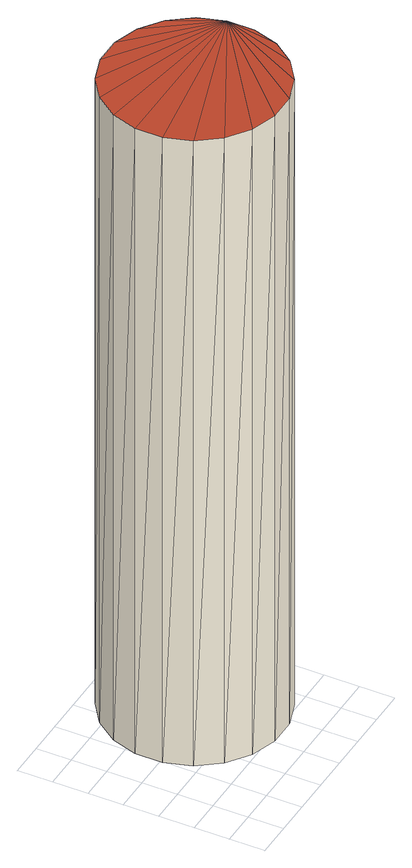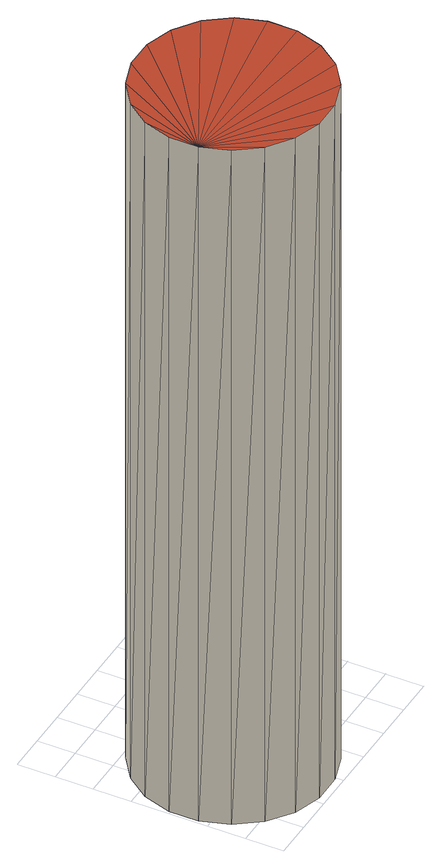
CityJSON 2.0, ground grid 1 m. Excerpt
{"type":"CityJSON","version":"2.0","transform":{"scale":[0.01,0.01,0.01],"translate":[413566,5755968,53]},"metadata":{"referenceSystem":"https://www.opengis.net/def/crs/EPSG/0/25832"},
"CityObjects":{
"building1":{"type":"Building","attributes":{"Geometrietyp2DReferenz":"1000","Gemeindeschluessel":"05515000","function":"51002_1251","roofType":"9999","measuredHeight":19.89},"geometry":[{"type":"Solid","lod":"2","boundaries":[[[[0,1,2]],[[1,3,2]],[[4,5,0]],[[5,1,0]],[[6,7,4]],[[7,5,4]],[[8,9,6]],[[9,7,6]],[[10,11,8]],[[11,9,8]],[[12,13,10]],[[13,11,10]],[[14,15,12]],[[15,13,12]],[[16,17,14]],[[17,15,14]],[[18,19,16]],[[19,17,16]],[[20,21,18]],[[21,19,18]],[[22,23,20]],[[23,21,20]],[[24,25,22]],[[25,23,22]],[[26,27,24]],[[27,25,24]],[[28,29,26]],[[29,27,26]],[[30,31,28]],[[31,29,28]],[[32,33,30]],[[33,31,30]],[[34,35,32]],[[35,33,32]],[[36,37,34]],[[37,35,34]],[[38,39,36]],[[39,37,36]],[[2,3,38]],[[3,39,38]],[[3,1,39]],[[1,5,39]],[[5,7,39]],[[7,9,39]],[[9,11,39]],[[11,13,39]],[[13,15,39]],[[15,17,39]],[[17,19,39]],[[19,21,39]],[[21,23,39]],[[23,25,39]],[[25,27,39]],[[27,29,39]],[[29,31,39]],[[31,33,39]],[[33,35,39]],[[35,37,39]],[[0,2,4]],[[2,38,4]],[[38,36,4]],[[36,34,4]],[[34,32,4]],[[32,30,4]],[[30,28,4]],[[28,26,4]],[[26,24,4]],[[24,22,4]],[[22,20,4]],[[20,18,4]],[[18,16,4]],[[16,14,4]],[[14,12,4]],[[12,10,4]],[[10,8,4]],[[8,6,4]]]],"semantics":{"surfaces":[{"type":"WallSurface"},{"type":"GroundSurface"},{"type":"RoofSurface"}],"values":[[0,0,0,0,0,0,0,0,0,0,0,0,0,0,0,0,0,0,0,0,0,0,0,0,0,0,0,0,0,0,0,0,0,0,0,0,0,0,0,0,1,1,1,1,1,1,1,1,1,1,1,1,1,1,1,1,1,1,2,2,2,2,2,2,2,2,2,2,2,2,2,2,2,2,2,2]]}}]}
},
"vertices":[
[569,446,2063],[569,446,74],[523,510,2063],[523,510,74],[593,372,2063],[593,372,74],[593,294,2063],[593,294,74],[569,219,2063],[569,219,74],[523,156,2063],[523,156,74],[459,110,2063],[459,110,74],[385,86,2063],[385,86,74],[307,86,2063],[307,86,74],[233,110,2063],[233,110,74],[169,156,2063],[169,156,74],[123,219,2063],[123,219,74],[99,294,2063],[99,294,74],[99,372,2063],[99,372,74],[123,446,2063],[123,446,74],[169,510,2063],[169,510,74],[233,556,2063],[233,556,74],[307,580,2063],[307,580,74],[385,580,2063],[385,580,74],[459,556,2063],[459,556,74]
]}
